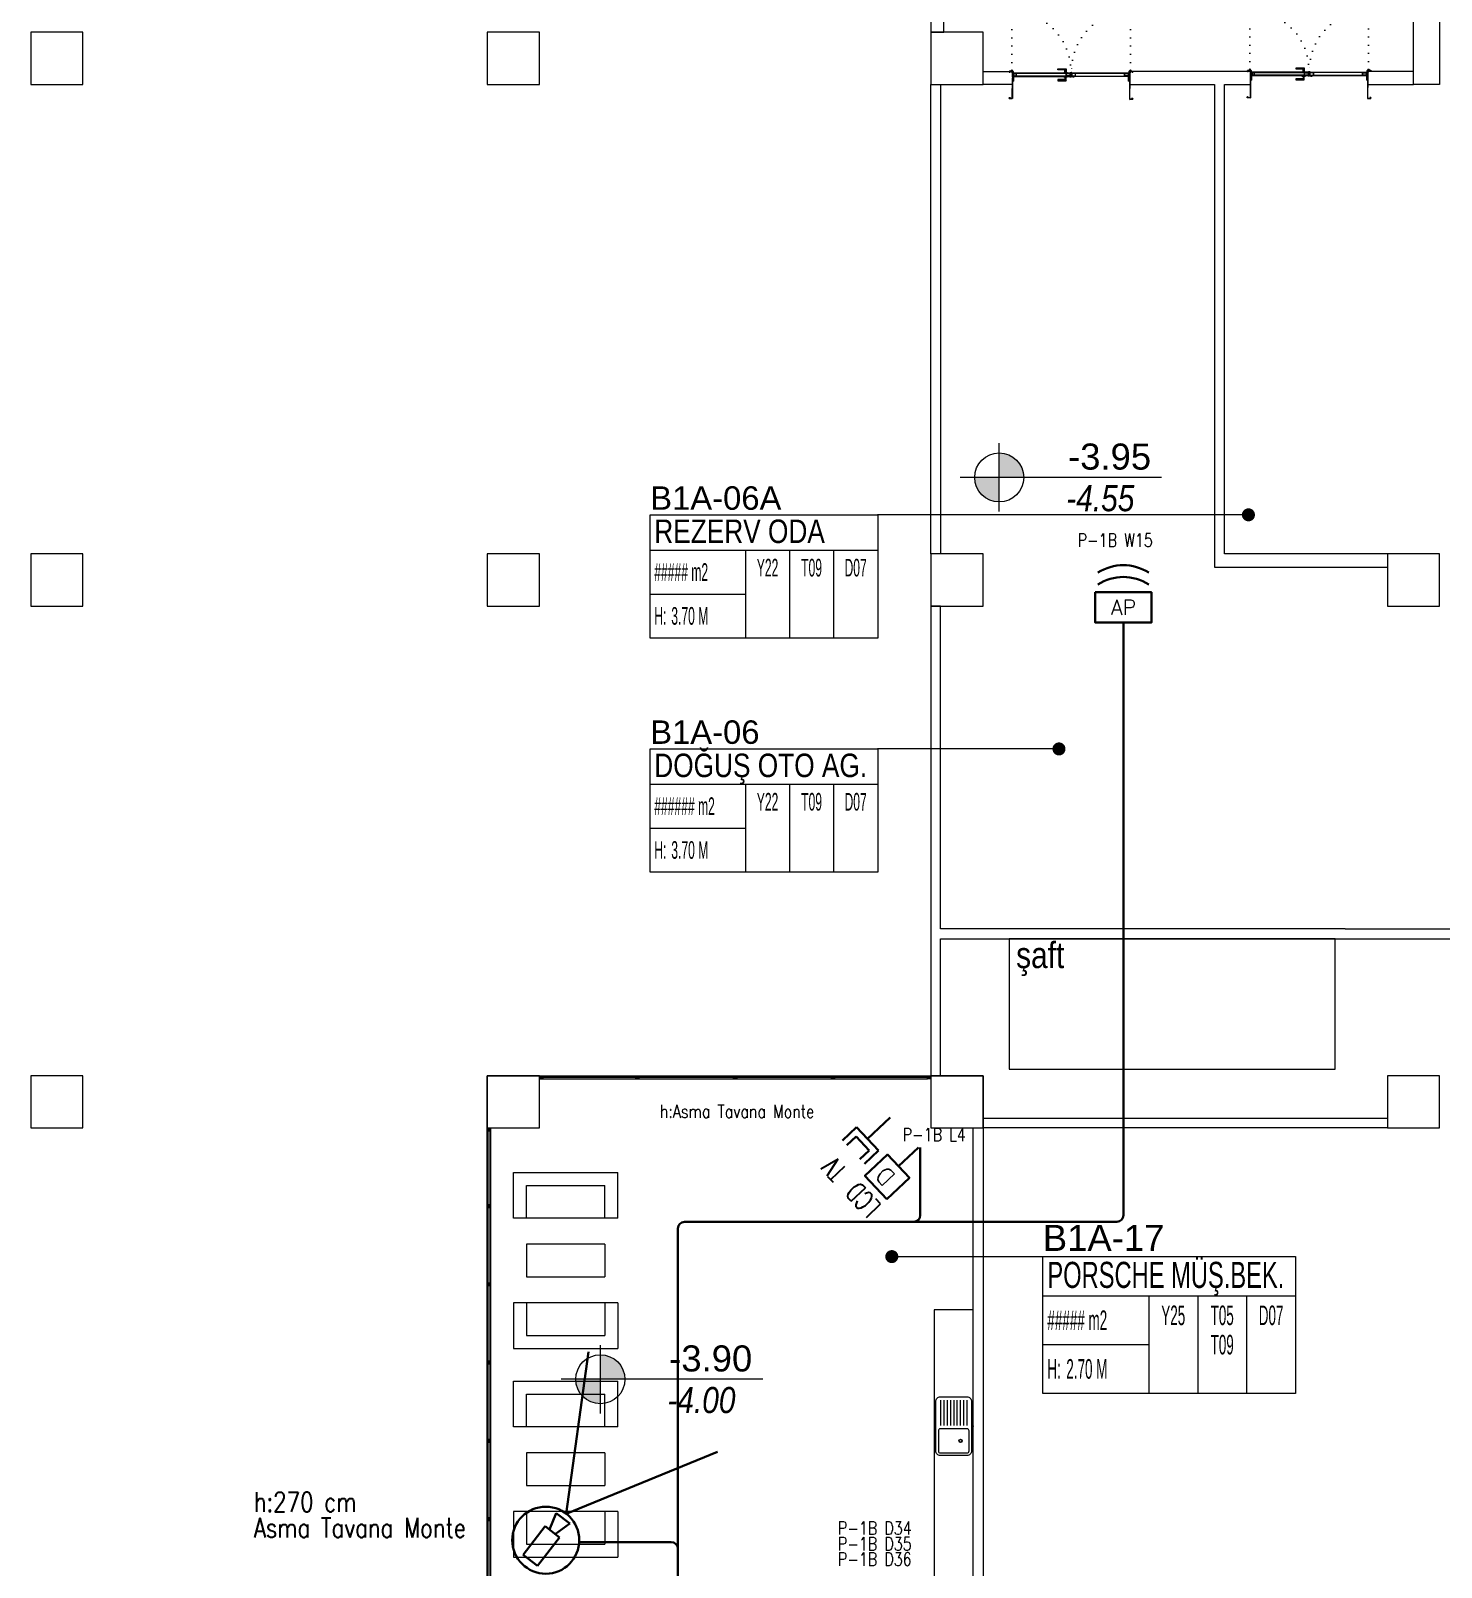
# Model space of a CAD drawing. Header units: metres. Extents: x -13621 to 152406, y -16073 to 22221.
# Drawn here: x 89360 to 91522, y 3326 to 5682 of the extents above; entities that cross this region are included whole.
import ezdxf
from ezdxf.enums import TextEntityAlignment as Align

# ---------------------------------------------------------------- set-up
doc = ezdxf.new("R2010")
doc.units = ezdxf.units.M
doc.header["$LTSCALE"] = 100
doc.header["$MEASUREMENT"] = 0
doc.linetypes.add('DOT2', pattern=[0.125, 0, -0.125])
doc.linetypes.add('HIDDEN', pattern=[0.375, 0.25, -0.125])
doc.layers.get('0').update_dxf_attribs({"color": 9, "lineweight": 9})
for name, color, linetype, lineweight in [('00', 9, 'Continuous', 9), ('01', 9, 'Continuous', 9), ('05', 9, 'Continuous', 9), ('05S', 9, 'Continuous', 9), ('06B', 9, 'Continuous', 9), ('06C', 9, 'Continuous', 9), ('06D', 9, 'Continuous', 9), ('10', 9, 'Continuous', 9), ('15', 9, 'Continuous', 9), ('20', 9, 'DOT2', 9), ('21', 9, 'Continuous', 9), ('21_mahal200', 9, 'Continuous', 9), ('Data  Tavan', 170, 'Continuous', 30), ('E-ACCESS POINT (KABLOSUZ ERİŞİM İÇİN)', 7, 'Continuous', 30), ('E-DAHİLİ DOME KAMERA', 7, 'Continuous', 30), ('E-DAHİLİ KAMERA', 7, 'Continuous', 30), ('E-DATA LCD EKRAN', 7, 'Continuous', 30), ('E-DATA PRİZİ (RJ45)', 7, 'Continuous', 30), ('E-YAZI', 7, 'Continuous', 30)]:
    doc.layers.add(name, color=color, linetype=linetype, lineweight=lineweight)
doc.styles.add('Arial', font='arial.ttf', dxfattribs={"height": 2.5})
doc.styles.add('E-YAZI', font='txttw.shx')
doc.styles.add('MuuM_TEXT-ITALIC', font='ARIALNI.TTF')
doc.styles.add('MuuM_TEXT-STANDART', font='ARIALN.TTF')
doc.dimstyles.new('MuuM_DIM200', dxfattribs={"dimscale": 20, "dimtxt": 2, "dimasz": 1, "dimexe": 1, "dimexo": 1, "dimgap": 1, "dimtad": 1, "dimdec": 1, "dimrnd": 0.5, "dimdsep": 46, "dimtxsty": 'MuuM_TEXT-STANDART', "dimblk": 'ARCHTICK', "dimcen": 0, "dimdle": 0.15, "dimclrd": 256, "dimclre": 256, "dimclrt": 256, "dimadec": 0, "dimazin": 0, "dimtfac": 5, "dimtdec": 1, "dimtix": 1, "dimtmove": 2, "dimatfit": 3, "dimldrblk": 'DOT', "dimfxl": 3, "dimfxlon": 1, "dimtolj": 1, "dimlwd": -1, "dimlwe": -1, "dimarcsym": 0})

# ---------------------------------------------------------------- blocks, each defined once
blk = doc.blocks.new('100_DAHİLİ DOME KAMERA')
at = {"layer": 'E-DAHİLİ DOME KAMERA', "color": 4}
for p, q in [((-1.94, 0.71), (-1.94, -0.69)), ((0.82, 0.71), (-1.94, 0.71)), ((0.82, -0.69), (0.82, 0.71)), ((0.82, 0.29), (2.13, 0.67)), ((2.13, 0.67), (2.13, -0.64)), ((-1.94, -0.69), (0.82, -0.69)), ((0.82, -0.27), (2.13, -0.64))]:
    blk.add_line(p, q, dxfattribs=at)
at = {"layer": 'E-DAHİLİ DOME KAMERA', "color": 4, "linetype": 'Continuous'}
blk.add_circle((0, 0), 2.57, dxfattribs=at)
at = {"layer": 'E-DAHİLİ KAMERA', "color": 4}
for q in [(13.42, 6.26), (13.42, -6.26)]:
    blk.add_line((2.57, 0), q, dxfattribs=at)
blk = doc.blocks.new('E-LCD+TV')
at = {"layer": 'E-DATA PRİZİ (RJ45)', "color": 1}
for p, q in [((38.5, 77.5), (38.5, 48)), ((48.3, 77.5), (48.3, 57.8)), ((77.8, 77.5), (77.8, 57.8)), ((87.6, 77.5), (87.6, 48)), ((38.5, 48), (87.6, 48)), ((48.3, 57.8), (77.8, 57.8)), ((63, 48), (63, 0)), ((0, 0), (0, 42))]:
    blk.add_line(p, q, dxfattribs=at)
blk.add_lwpolyline([(-24.6, 89.6), (24.6, 89.6), (24.6, 42), (-24.6, 42)], close=True, dxfattribs=at)
at = {"layer": 'E-DATA PRİZİ (RJ45)', "color": 1, "style": 'E-YAZI'}
blk.add_text('D', height=25.6, dxfattribs=at).set_placement((-8.8, 54.6))
at = {"layer": 'E-YAZI', "color": 1, "style": 'E-YAZI', "width": 0.7}
for s, p in [('LCD', (-27, 101.6)), ('TV', (49, 101.6))]:
    blk.add_text(s, height=30, dxfattribs=at).set_placement(p)
blk = doc.blocks.new('*U215')
at = {"layer": 'E-ACCESS POINT (KABLOSUZ ERİŞİM İÇİN)', "color": 4}
blk.add_lwpolyline([(-2.39, 3.24), (2.39, 3.24), (2.39, 0.65), (-2.39, 0.65)], close=True, dxfattribs=at)
at = {"layer": 'E-ACCESS POINT (KABLOSUZ ERİŞİM İÇİN)', "color": 3}
for centre in [(0, 1.56), (0, 0.55)]:
    blk.add_arc(centre, 3.99, 57.1828, 122.8172, dxfattribs=at)
at = {"layer": 'E-ACCESS POINT (KABLOSUZ ERİŞİM İÇİN)', "color": 3, "style": 'E-YAZI'}
blk.add_text('AP', height=1.28, dxfattribs=at).set_placement((-1.05, 1.31))
blk = doc.blocks.new('p-kolon_80x80')
blk.add_lwpolyline([(-40, -40), (40, -40), (40, 40), (-40, 40)], close=True)
blk = doc.blocks.new('1.Bod.Ara.Sitatik Elk')
at = {"layer": '01'}
blk.add_lwpolyline([(7520, -3030), (7480, -3030), (7480, -2824), (7520, -2824)], close=True, dxfattribs=at)
for p in [(5400, -2990), (6100, -2990), (6780, -2990), (5400, -3790), (6100, -3790), (6780, -3790), (7480, -3790), (5400, -4590), (6100, -4590), (6780, -4590), (7480, -4590)]:
    blk.add_blockref('p-kolon_80x80', p, dxfattribs=at)
blk = doc.blocks.new('_ArchTick')
at = {"color": 0, "linetype": 'ByBlock', "const_width": 0.15}
blk.add_lwpolyline([(-0.5, -0.5), (0.5, 0.5)], dxfattribs=at)
blk = doc.blocks.new('_Dot')
at = {"color": 0, "linetype": 'ByBlock', "lineweight": -2}
blk.add_line((-0.5, 0), (-1, 0), dxfattribs=at)
at = {"color": 0, "linetype": 'ByBlock', "const_width": 0.5}
blk.add_lwpolyline([(-0.25, 0, 1), (0.25, 0, 1)], format="xyb", close=True, dxfattribs=at)
blk = doc.blocks.new('0_roomno2')
blk.add_lwpolyline([(19.38, -10.5), (0, -10.5), (0, 0), (19.38, 0)], close=True)
for points in [[(0, -3), (19.38, -3)], [(8.12, -3), (8.12, -10.5)], [(11.88, -3), (11.88, -10.5)], [(15.62, -3), (15.62, -10.5)], [(0, -6.75), (8.12, -6.75)]]:
    blk.add_lwpolyline(points)
at = {"style": 'MuuM_TEXT-STANDART', "width": 0.6}
blk.add_text('H:', height=1.5, dxfattribs=at).set_placement((0.35, -8.61), align=Align.MIDDLE_LEFT)
at = {"style": 'Arial'}
blk.add_attdef('ODANO', (0, 1.17), '', height=2, dxfattribs=at)
blk.add_attdef('MEKANADI', text='', height=2, dxfattribs=at).set_placement((0.35, -3), align=Align.BOTTOM_LEFT)
at = {"style": 'MuuM_TEXT-STANDART', "width": 0.6}
for tag, p in [('M2', (0.35, -4.88)), ('TEMIZTAVANYUKSEKLIGI', (1.8, -8.61))]:
    blk.add_attdef(tag, text='', height=1.5, dxfattribs=at).set_placement(p, align=Align.MIDDLE_LEFT)
for tag, p in [('YER01', (10, -4.5)), ('TAVAN01', (13.75, -4.5)), ('DUVAR01', (17.5, -4.5)), ('YER02', (10, -6.75)), ('TAVAN02', (13.75, -6.75)), ('DUVAR02', (17.5, -6.75)), ('YER03', (10, -9)), ('TAVAN03', (13.75, -9)), ('DUVAR03', (17.5, -9))]:
    blk.add_attdef(tag, text='', height=1.5, dxfattribs=at).set_placement(p, align=Align.MIDDLE_CENTER)
blk = doc.blocks.new('0_elevationtarget-p-bk')
h = blk.add_hatch(color=250)
h.paths.add_polyline_path([(1.88, 0, 0.414214), (0, 1.88), (0, 0)])
h.paths.add_polyline_path([(0, 0), (-1.88, 0, 0.414214), (0, -1.88)])
blk.add_line((0, -2.62), (0, 2.62))
blk.add_lwpolyline([(12.45, 0), (-3, 0)])
blk.add_circle((0, 0), 1.88)
at = {"style": 'Arial'}
blk.add_attdef('BITMISKOT', text='', height=2, dxfattribs=at).set_placement((4.5, 0), align=Align.BOTTOM_LEFT)
at = {"style": 'MuuM_TEXT-ITALIC'}
blk.add_attdef('FINISHINGFLOORLEVEL', text='', height=2, dxfattribs=at).set_placement((4.5, -0.59), align=Align.TOP_LEFT)
blk = doc.blocks.new('prf-scr2')
at = {"linetype": 'DOT2', "ltscale": 10}
blk.add_line((0, 0.2), (0, -1.1), dxfattribs=at)
for p, q in [((-0.1, -0.2), (0.1, -0.3)), ((0.1, -0.2), (-0.1, -0.2)), ((0.1, -0.3), (-0.1, -0.3)), ((-0.1, -0.3), (0.1, -0.4)), ((0.1, -0.4), (-0.1, -0.4)), ((0.1, -0.5), (-0.1, -0.4)), ((-0.1, -0.4), (0.1, -0.4)), ((0.1, -0.6), (-0.1, -0.5)), ((-0.1, -0.5), (0.1, -0.5)), ((-0.1, -0.6), (0.1, -0.7)), ((0.1, -0.6), (-0.1, -0.6)), ((-0.1, -0.6), (0.1, -0.6)), ((-0.1, -0.7), (0.1, -0.8)), ((0.1, -0.7), (-0.1, -0.7)), ((-0.1, -0.8), (0.1, -0.8)), ((0.1, -0.8), (-0.1, -0.8)), ((0.1, -0.2), (0, -0.1)), ((0, -0.2), (0.1, -0.2))]:
    blk.add_line(p, q)
blk.add_lwpolyline([(0.2, 0), (-0.2, 0), (-0.2, 0), (-0.1, -0.1), (0.1, -0.1), (0.2, 0), (0.2, 0)], close=True)
for points in [[(0.2, 0), (-0.2, 0)], [(-0.1, -0.1), (-0.1, -0.2), (-0.1, -0.2), (-0.1, -0.2), (-0.1, -0.2), (-0.1, -0.3), (-0.1, -0.3), (-0.1, -0.3), (-0.1, -0.3), (-0.1, -0.4), (-0.1, -0.4), (-0.1, -0.4), (-0.1, -0.4), (-0.1, -0.4), (-0.1, -0.5), (-0.1, -0.5), (-0.1, -0.5), (-0.1, -0.5), (-0.1, -0.5), (-0.1, -0.5), (-0.1, -0.6), (-0.1, -0.6), (-0.1, -0.6), (-0.1, -0.6), (-0.1, -0.6), (-0.1, -0.7), (-0.1, -0.7), (-0.1, -0.7), (-0.1, -0.7), (-0.1, -0.7), (-0.1, -0.8), (-0.1, -0.8), (-0.1, -0.8), (-0.1, -0.8), (0, -0.9), (0, -0.9), (0, -0.9), (0.1, -0.8), (0.1, -0.8), (0.1, -0.7), (0.1, -0.7), (0.1, -0.7), (0.1, -0.7), (0.1, -0.7), (0.1, -0.7), (0.1, -0.6), (0.1, -0.6), (0.1, -0.6), (0.1, -0.6), (0.1, -0.6), (0.1, -0.5), (0.1, -0.5), (0.1, -0.5), (0.1, -0.5), (0.1, -0.4), (0.1, -0.4), (0.1, -0.4), (0.1, -0.4), (0.1, -0.4), (0.1, -0.3), (0.1, -0.3), (0.1, -0.3), (0.1, -0.3), (0.1, -0.3), (0.1, -0.3), (0.1, -0.2), (0.1, -0.2), (0.1, -0.2), (0.1, -0.2), (0.1, -0.2), (0.1, -0.1)]]:
    blk.add_lwpolyline(points)
blk = doc.blocks.new('gr-p-barel kilitli kapı kolu')
at = {"layer": '05S'}
h = blk.add_hatch(color=256, dxfattribs=at)
h.paths.add_polyline_path([(1.3, 0.8), (-1.3, 0.8), (-1.3, 0.7), (1.3, 0.7)])
h.paths.add_polyline_path([(2.75, 0.7), (-2.75, 0.7), (-2.75, 0), (2.75, 0)])
h.paths.add_polyline_path([(-11.7, 4.9), (-11.7, 6.7), (0.9, 6.7), (0.9, 0.8), (-0.9, 0.8), (-0.9, 4.9)])
at = {"flags": 128}
for points in [[(-0.9, 0.8), (-0.9, 4.9), (-11.7, 4.9), (-11.7, 6.7), (0.9, 6.7), (0.9, 0.8)], [(-0.8, 5), (0.8, 6.6)]]:
    blk.add_lwpolyline(points, dxfattribs=at)
blk.add_lwpolyline([(-2.75, 0), (-2.75, 0.7), (2.75, 0.7), (2.75, 0)])
blk.add_lwpolyline([(-1.3, 0.7), (1.3, 0.7), (1.3, 0.8), (-1.3, 0.8)], close=True)
blk = doc.blocks.new('K2_SAC')
at = {"layer": '06C'}
blk.add_lwpolyline([(-71.5, 60.3, 1), (-71.8, 59.6), (-69.9, 58.9), (-69.6, 59.7), (-71.6, 60.4)], format="xyb", dxfattribs=at)
blk.add_arc((-71.6, 60), 0.5, 34.0049, 287.7447, dxfattribs=at)
at = {"layer": '10'}
for points in [[(-161, 84.1, 0.414214), (-160.8, 83.7), (-159.8, 83.3, 0.414214), (-159.5, 83.5), (-157.4, 89.6, 0.414214), (-157.5, 90, 0.414214), (-157.9, 89.8), (-158.2, 88.9), (-159.2, 89.3), (-156.2, 97.8, 0.414214), (-156.4, 98.1), (-160.6, 99.6, 0.414214), (-160.9, 99.4), (-161.2, 98.5, 0.414214), (-161, 98.2), (-160, 97.8), (-159.9, 98), (-161, 98.4, -0.414214), (-161, 98.5), (-160.7, 99.3, -0.414214), (-160.6, 99.4), (-156.5, 97.9, -0.414214), (-156.4, 97.8), (-159.4, 89.1), (-158.1, 88.7), (-157.7, 89.7, -0.414214), (-157.6, 89.8, -0.414214), (-157.5, 89.6), (-159.6, 83.6, -0.414214), (-159.8, 83.5), (-160.7, 83.9, -0.414214), (-160.8, 84), (-160.5, 84.8), (-160.7, 84.9)], [(-156.5, 98.7), (-155.4, 97.7), (-156.3, 94.9), (-156.2, 94.9), (-155.2, 97.7), (-156.3, 98.8, 14.796002)], [(-174.4, 60.3, 0.414214), (-174.4, 60.2), (-170.2, 58.7, 0.414214), (-170.1, 58.8), (-159.7, 88.3), (-159.5, 88.2), (-169.9, 58.7, -0.414214), (-170.3, 58.6), (-174.4, 60, -0.414214), (-174.6, 60.4), (-174.3, 61.2, -0.414214), (-173.9, 61.4), (-172.9, 61.1), (-173, 60.9), (-174, 61.2, 0.414214), (-174.1, 61.2)], [(4, -2.7, -0.414214), (3.9, -2.7), (-0.3, -1.3, -0.414214), (-0.4, -1.2), (10.4, 29.3), (10.2, 29.4), (-0.6, -1.1, 0.414214), (-0.4, -1.5), (3.8, -2.9, 0.414214), (4.2, -2.7), (4.5, -1.9, 0.414214), (4.3, -1.5), (3.2, -1.1), (3.2, -1.3), (4.2, -1.7, -0.414214), (4.3, -1.8)], [(8.7, 25.2, -0.414214), (8.3, 25), (7.4, 25.4, -0.414214), (7.2, 25.7), (9.3, 31.8, -0.414214), (9.7, 32, -0.414214), (9.9, 31.6), (9.6, 30.7), (10.5, 30.4), (13.5, 38.9, -0.414214), (13.9, 39.1), (18, 37.7, -0.414214), (18.2, 37.3), (17.9, 36.4, -0.414214), (17.5, 36.2), (16.5, 36.6), (16.5, 36.8), (17.6, 36.4, 0.414214), (17.7, 36.5), (18, 37.3, 0.414214), (17.9, 37.5), (13.8, 38.9, 0.414214), (13.7, 38.8), (10.6, 30.2), (9.3, 30.6), (9.7, 31.7, 0.414214), (9.6, 31.8, 0.414214), (9.5, 31.7), (7.4, 25.7, 0.414214), (7.5, 25.5), (8.4, 25.2, 0.414214), (8.5, 25.3), (8.8, 26.1), (9, 26.1)], [(14.3, 39.5), (12.8, 39.3), (11.8, 36.6), (11.6, 36.7), (12.6, 39.5), (14.2, 39.7, -14.796002)]]:
    blk.add_lwpolyline(points, format="xyb", close=True, dxfattribs=at)
for points in [[(-74.4, 62.9), (-73.8, 64.8), (-73.2, 64.6), (-72.7, 66.1), (-156.1, 95.1), (-156.6, 93.5), (-156.1, 93.3), (-156.7, 91.4), (-156.4, 91.3), (-155.7, 93.5), (-156.2, 93.7), (-155.9, 94.7), (-73, 66), (-73.4, 65), (-74, 65.2), (-74.7, 63), (-74.4, 62.9)], [(-73.8, 64.8), (-74.4, 62.9), (-74.1, 62.8), (-74.5, 61.8), (-157.3, 90.5), (-157, 91.5), (-156.7, 91.4), (-156.1, 93.3), (-156.3, 93.4), (-156.9, 91.8), (-157.2, 91.9), (-157.7, 90.3), (-74.3, 61.4), (-73.8, 63), (-74, 63.1), (-73.5, 64.7)], [(-72.2, 64.2), (-72.8, 62.3), (-73.1, 62.4), (-73.4, 61.4), (9.9, 32.5), (10.2, 33.5), (9.9, 33.6), (10.6, 35.5), (10.9, 35.4), (10.3, 33.8), (10.6, 33.7), (10.1, 32.2), (-73.8, 61.3), (-73.3, 62.8), (-73, 62.7), (-72.4, 64.3)], [(-72.8, 62.3), (-72.2, 64.2), (-72.7, 64.4), (-72.2, 66), (11.7, 36.9), (11.2, 35.3), (10.6, 35.5), (9.9, 33.6), (9.7, 33.7), (10.4, 35.9), (11, 35.7), (11.3, 36.7), (-72, 65.6), (-72.3, 64.6), (-71.8, 64.4), (-72.5, 62.2), (-72.8, 62.3)]]:
    blk.add_lwpolyline(points, dxfattribs=at)
for points in [[(-156.7, 90.5), (-152.9, 89.2), (-151.6, 93), (-155.4, 94.3)], [(-156.3, 90.7), (-153.1, 89.6), (-152, 92.8), (-155.2, 93.9)], [(-75, 62.2), (-80.7, 64.1), (-79.3, 67.9), (-73.7, 66)], [(-75.2, 62.6), (-80.3, 64.3), (-79.2, 67.5), (-74.1, 65.8)], [(-75.2, 61), (-73.4, 60.4), (-73.2, 60.9), (-75.6, 61.7), (-75.6, 61.7), (-75.7, 61.2)], [(-71.3, 66.4), (-73.1, 67), (-73.3, 66.5), (-71.5, 65.9), (-70.9, 65.7), (-70.7, 66.2)], [(-72.8, 61.4), (-67.1, 59.5), (-65.8, 63.2), (-71.5, 65.2)], [(-72.4, 61.6), (-67.3, 59.8), (-66.2, 63.1), (-71.3, 64.8)], [(9.4, 32.9), (3.7, 34.9), (5, 38.7), (10.7, 36.7)], [(9.2, 33.3), (4.1, 35.1), (5.2, 38.3), (10.3, 36.5)]]:
    blk.add_lwpolyline(points, close=True, dxfattribs=at)
for centre in [(-156.9, 99.4), (15, 39.8)]:
    blk.add_circle(centre, 0.55, dxfattribs=at)
at = {"layer": '20'}
for p, q in [((-156.9, 99.4), (-127.2, 184.9)), ((15, 39.8), (44.6, 125.3))]:
    blk.add_line(p, q, dxfattribs=at)
at = {"layer": '20', "linetype": 'HIDDEN'}
for points in [[(-156.6, 98), (-157, 96.8), (-158.4, 97.2), (-158, 98.5)], [(-156.5, 98.7), (-157.1, 97), (-158.1, 97.4), (-157.6, 99.1)], [(13.9, 38.9), (13.5, 37.6), (14.9, 37.2), (15.3, 38.4)], [(14.3, 39.5), (13.7, 37.8), (14.8, 37.4), (15.3, 39.1)]]:
    blk.add_lwpolyline(points, dxfattribs=at)
at = {"layer": '20'}
for centre, start, end in [((-156.9, 99.4), 338.4691, 70.8748), ((15, 39.8), 70.8748, 163.2805)]:
    blk.add_arc(centre, 90.5, start, end, dxfattribs=at)
at = {"layer": '06B', "rotation": 340.8747897857572}
blk.add_blockref('gr-p-barel kilitli kapı kolu', (-80.2, 68.8), dxfattribs=at)
at = {"layer": '06B', "xscale": -1, "rotation": 160.8747897857572}
blk.add_blockref('gr-p-barel kilitli kapı kolu', (-81.9, 64), dxfattribs=at)
at = {"layer": '10', "rotation": 70.87478978575723}
for p in [(-156.6, 92.6), (-72.7, 63.5)]:
    blk.add_blockref('prf-scr2', p, dxfattribs=at)
at = {"layer": '10', "xscale": -1, "rotation": 250.8747897857573}
for p in [(-73.8, 63.9), (10.6, 34.6)]:
    blk.add_blockref('prf-scr2', p, dxfattribs=at)
blk = doc.blocks.new('p-tef_porsche')
at = {"linetype": 'Continuous', "lineweight": 13}
for p, q in [((-160, -80), (-160, 80)), ((-90, 80), (-160, 80)), ((-90, 80), (-90, -80)), ((40, 80), (40, -80)), ((40, 80), (110, 80)), ((110, -80), (110, 80)), ((-140, -60), (-140, 60)), ((-90, 60), (-140, 60)), ((-50, -60), (-50, 60)), ((0, 60), (-50, 60)), ((0, 60), (0, -60)), ((40, 60), (90, 60)), ((90, -60), (90, 60)), ((-90, -60), (-140, -60)), ((0, -60), (-50, -60)), ((40, -60), (90, -60)), ((-90, -80), (-160, -80)), ((40, -80), (110, -80))]:
    blk.add_line(p, q, dxfattribs=at)
blk = doc.blocks.new('m-mu-evye01-p')
for points in [[(-45, 9.5), (-45, 50.5, -0.414214), (-38, 57.5), (38, 57.5, -0.414214), (45, 50.5), (45, 9.5, -0.414214), (38, 2.5), (-38, 2.5, -0.414214)], [(-4, 9.5), (-4, 50.5, 0.414214), (-7, 53.5), (-38, 53.5, 0.414214), (-41, 50.5), (-41, 9.5, 0.414214), (-38, 6.5), (-7, 6.5, 0.414214)]]:
    blk.add_lwpolyline(points, format="xyb", close=True)
for points in [[(40, 50), (1, 50)], [(40, 45), (1, 45)], [(40, 40), (1, 40)], [(40, 35), (1, 35)], [(40, 30), (1, 30)], [(40, 25), (1, 25)], [(40, 20), (1, 20)], [(40, 15), (1, 15)], [(40, 10), (1, 10)]]:
    blk.add_lwpolyline(points)
for radius in [2.5, 2]:
    blk.add_circle((-22.5, 19.5), radius)
blk.add_point((0, 0))
blk = doc.blocks.new('prf-10x10')
blk.add_lwpolyline([(-5, -5), (5, -5), (5, 5), (-5, 5)], close=True)
at = {"color": 255}
blk.add_solid([(-5, -5), (5, -5), (-5, 5), (5, 5)], dxfattribs=at)
at = {"layer": '10'}
blk.add_point((0, 0), dxfattribs=at)
blk = doc.blocks.new('p-dog-ser-720')
at = {"layer": '06D'}
for points in [[(0, 0), (0, 715)], [(5, 0), (5, 715)]]:
    blk.add_lwpolyline(points, dxfattribs=at)
at = {"layer": '15'}
blk.add_lwpolyline([(2.5, 0), (2.5, 715)], dxfattribs=at)
at = {"layer": '10', "xscale": 0.5, "yscale": 0.5, "rotation": 180}
for p in [(2.5, 717.5), (2.5, 600), (2.5, 480), (2.5, 360), (2.5, 240), (2.5, 120), (2.5, 2.5)]:
    blk.add_blockref('prf-10x10', p, dxfattribs=at)
blk = doc.blocks.new('1.Bod.Ara.Mimari Elk')
blk.add_lwpolyline([(6775, -2950), (6740, -2950)])
at = {"layer": '00'}
for points in [[(6740, -2590), (6740, -2950), (6760, -2950), (6760, -2590), (6740, -2590)], [(7440, -3750), (7190, -3750), (7190, -3030), (7230, -3030), (7230, -3010), (7045, -3010), (7045, -3030), (7175, -3030), (7175, -3770), (7440, -3770)], [(7375, -4325), (6755, -4325), (6755, -3830), (6740, -3830), (6740, -4550), (6755, -4550), (6755, -4340), (6845, -4340), (6845, -4340), (7375, -4340), (7375, -4340)], [(7375, -4325), (7590, -4325)], [(7375, -4340), (7590, -4340)]]:
    blk.add_lwpolyline(points, dxfattribs=at)
for points in [[(6820, -3010), (6865, -3010), (6865, -3030), (6820, -3030)], [(7410, -3030), (7480, -3030), (7480, -3010), (7410, -3010)], [(6740, -3750), (6740, -3030), (6755, -3030), (6755, -3750)], [(7440, -4630), (6820, -4630), (6820, -4615), (7440, -4615)], [(6820, -5350), (6805, -5350), (6805, -4630), (6820, -4630)]]:
    blk.add_lwpolyline(points, close=True, dxfattribs=at)
at = {"layer": '05', "linetype": 'Continuous'}
blk.add_lwpolyline([(6805, -4908.89), (6745, -4908.89), (6745, -5350), (6805, -5350)], close=True, dxfattribs=at)
at = {"layer": '06D'}
for points in [[(6860, -4540), (7360, -4540), (7360, -4340), (6860, -4340)], [(6820, -5350), (6060, -5350), (6060, -4550), (6820, -4550)]]:
    blk.add_lwpolyline(points, close=True, dxfattribs=at)
for points in [[(6140, -4550), (6735, -4550)], [(6140, -4555), (6735, -4555)]]:
    blk.add_lwpolyline(points, dxfattribs=at)
at = {"layer": '15'}
blk.add_lwpolyline([(6140, -4552.5), (6735, -4552.5)], dxfattribs=at)
at = {"xscale": -1, "rotation": 180}
blk.add_blockref('p-dog-ser-720', (6060, -4630), dxfattribs=at)
at = {"layer": '05', "lineweight": 15, "xscale": -1, "rotation": 270}
for p in [(6180, -4808.27), (6180, -5128.27)]:
    blk.add_blockref('p-tef_porsche', p, dxfattribs=at)
at = {"layer": '05', "linetype": 'Continuous', "rotation": 90.00000000000001}
blk.add_blockref('m-mu-evye01-p', (6805, -5087.5), dxfattribs=at)
at = {"layer": '10', "rotation": 19.12521021339945}
for p in [(7044.82, -3051.28), (7409.82, -3049.98)]:
    blk.add_blockref('K2_SAC', p, dxfattribs=at)
at = {"layer": '10', "xscale": -0.5, "yscale": 0.5, "rotation": 90}
for p in [(6142.5, -4552.5), (6290, -4552.5), (6440, -4552.5), (6590, -4552.5), (6737.5, -4552.5)]:
    blk.add_blockref('prf-10x10', p, dxfattribs=at)
at = {"layer": '21', "xscale": 20, "yscale": 20, "zscale": 20}
for p, values in [((6844.81, -3632.61), {'BITMISKOT': ' -3.95', 'FINISHINGFLOORLEVEL': ' -4.55'}), ((6233.26, -5015.58), {'BITMISKOT': ' -3.90', 'FINISHINGFLOORLEVEL': ' -4.00'})]:
    blk.add_blockref('0_elevationtarget-p-bk', p, dxfattribs=at).add_auto_attribs(values)
at = {"layer": '21_mahal200'}
ref = blk.add_blockref('0_roomno2', (6309.64, -3689.98), dxfattribs=dict(at, xscale=18, yscale=18, zscale=18))
ref.add_attrib('ODANO', 'B1A-06A', (6309.64, -3682.2), dxfattribs={"layer": '0', "height": 36, "style": 'Arial'})
ref.add_attrib('MEKANADI', 'REZERV ODA', dxfattribs={"layer": '0', "height": 36, "style": 'Arial', "width": 0.8}).set_placement((6315.94, -3743.98), align=Align.BOTTOM_LEFT)
ref.add_attrib('M2', '##### m2', dxfattribs={"layer": '0', "height": 27, "style": 'MuuM_TEXT-STANDART', "width": 0.6}).set_placement((6315.94, -3777.73), align=Align.MIDDLE_LEFT)
ref.add_attrib('TEMIZTAVANYUKSEKLIGI', '3.70 M', dxfattribs={"layer": '0', "height": 27, "style": 'MuuM_TEXT-STANDART', "width": 0.6}).set_placement((6342.04, -3844.92), align=Align.MIDDLE_LEFT)
ref.add_attrib('YER01', 'Y22', dxfattribs={"layer": '0', "height": 27, "style": 'MuuM_TEXT-STANDART', "width": 0.6}).set_placement((6489.64, -3770.98), align=Align.MIDDLE_CENTER)
ref.add_attrib('TAVAN01', 'T09', dxfattribs={"layer": '0', "height": 27, "style": 'MuuM_TEXT-STANDART', "width": 0.6}).set_placement((6557.14, -3770.98), align=Align.MIDDLE_CENTER)
ref.add_attrib('DUVAR01', 'D07', dxfattribs={"layer": '0', "height": 27, "style": 'MuuM_TEXT-STANDART', "width": 0.6}).set_placement((6624.64, -3770.98), align=Align.MIDDLE_CENTER)
ref = blk.add_blockref('0_roomno2', (6309.64, -4048.93), dxfattribs=dict(at, xscale=18, yscale=18, zscale=18))
ref.add_attrib('ODANO', 'B1A-06', (6309.64, -4041.15), dxfattribs={"layer": '0', "height": 36, "style": 'Arial'})
ref.add_attrib('MEKANADI', 'DOĞUŞ OTO AG.', dxfattribs={"layer": '0', "height": 36, "style": 'Arial', "width": 0.8}).set_placement((6315.94, -4102.93), align=Align.BOTTOM_LEFT)
ref.add_attrib('M2', '###### m2', dxfattribs={"layer": '0', "height": 27, "style": 'MuuM_TEXT-STANDART', "width": 0.6}).set_placement((6315.94, -4136.68), align=Align.MIDDLE_LEFT)
ref.add_attrib('TEMIZTAVANYUKSEKLIGI', '3.70 M', dxfattribs={"layer": '0', "height": 27, "style": 'MuuM_TEXT-STANDART', "width": 0.6}).set_placement((6342.04, -4203.88), align=Align.MIDDLE_LEFT)
ref.add_attrib('YER01', 'Y22', dxfattribs={"layer": '0', "height": 27, "style": 'MuuM_TEXT-STANDART', "width": 0.6}).set_placement((6489.64, -4129.93), align=Align.MIDDLE_CENTER)
ref.add_attrib('TAVAN01', 'T09', dxfattribs={"layer": '0', "height": 27, "style": 'MuuM_TEXT-STANDART', "width": 0.6}).set_placement((6557.14, -4129.93), align=Align.MIDDLE_CENTER)
ref.add_attrib('DUVAR01', 'D07', dxfattribs={"layer": '0', "height": 27, "style": 'MuuM_TEXT-STANDART', "width": 0.6}).set_placement((6624.64, -4129.93), align=Align.MIDDLE_CENTER)
ref = blk.add_blockref('0_roomno2', (6911.63, -4827.45), dxfattribs=dict(at, xscale=20, yscale=20, zscale=20))
ref.add_attrib('ODANO', 'B1A-17', (6911.63, -4818.8), dxfattribs={"layer": '0', "height": 40, "style": 'Arial'})
ref.add_attrib('MEKANADI', 'PORSCHE MÜŞ.BEK.', dxfattribs={"layer": '0', "height": 40, "style": 'Arial', "width": 0.65}).set_placement((6918.63, -4887.45), align=Align.BOTTOM_LEFT)
ref.add_attrib('M2', '##### m2', dxfattribs={"layer": '0', "height": 30, "style": 'MuuM_TEXT-STANDART', "width": 0.6}).set_placement((6918.63, -4924.95), align=Align.MIDDLE_LEFT)
ref.add_attrib('TEMIZTAVANYUKSEKLIGI', '2.70 M', dxfattribs={"layer": '0', "height": 30, "style": 'MuuM_TEXT-STANDART', "width": 0.6}).set_placement((6947.63, -4999.61), align=Align.MIDDLE_LEFT)
ref.add_attrib('YER01', 'Y25', dxfattribs={"layer": '0', "height": 30, "style": 'MuuM_TEXT-STANDART', "width": 0.6}).set_placement((7111.63, -4917.45), align=Align.MIDDLE_CENTER)
ref.add_attrib('TAVAN01', 'T05', dxfattribs={"layer": '0', "height": 30, "style": 'MuuM_TEXT-STANDART', "width": 0.6}).set_placement((7186.63, -4917.45), align=Align.MIDDLE_CENTER)
ref.add_attrib('DUVAR01', 'D07', dxfattribs={"layer": '0', "height": 30, "style": 'MuuM_TEXT-STANDART', "width": 0.6}).set_placement((7261.63, -4917.45), align=Align.MIDDLE_CENTER)
ref.add_attrib('TAVAN02', 'T09', dxfattribs={"layer": '0', "height": 30, "style": 'MuuM_TEXT-STANDART', "width": 0.6}).set_placement((7186.63, -4962.45), align=Align.MIDDLE_CENTER)
at = {"layer": '21', "style": 'MuuM_TEXT-STANDART'}
blk.add_text('şaft ', height=40, dxfattribs=at).set_placement((6870.74, -4384.98))
at = {"layer": '21_mahal200'}
for points in [[(7226.88, -3689.98), (6658.39, -3689.98)], [(6936.41, -4048.93), (6658.39, -4048.93)], [(6680.12, -4827.45), (6937.53, -4827.45)]]:
    blk.add_leader(points, dimstyle='MuuM_DIM200', override={"dimasz": 1, "dimfxl": 10}, dxfattribs=at)

msp = doc.modelspace()

# ---------------------------------------------------------------- linework, layer by layer
at = {"layer": 'Data  Tavan'}
for p, q in [((91035.1, 4774.7), (91035.1, 3865.9)), ((90723.8, 3970.1), (90723.8, 3865.9)), ((90352.1, 2540.5), (90352.1, 3845.9)), ((91025.1, 3855.9), (90362.1, 3855.9)), ((90200.7, 3364.7), (90342.1, 3364.7))]:
    msp.add_line(p, q, dxfattribs=at)
for centre, start, end in [((90713.8, 3865.9), 270, 0), ((91025.1, 3865.9), 270, 0), ((90362.1, 3845.9), 90, 180), ((90342.1, 3354.7), 0, 90)]:
    msp.add_arc(centre, 10, start, end, dxfattribs=at)

# ---------------------------------------------------------------- block references
for name in ['1.Bod.Ara.Mimari Elk', '1.Bod.Ara.Sitatik Elk']:
    msp.add_blockref(name, (84000, 8630))
at = {"layer": 'E-ACCESS POINT (KABLOSUZ ERİŞİM İÇİN)', "xscale": 18, "yscale": 18, "zscale": 18}
msp.add_blockref('*U215', (91035.1, 4763), dxfattribs=at)
at = {"layer": 'E-DAHİLİ DOME KAMERA', "xscale": -20, "yscale": 20, "zscale": 20, "rotation": 232.231078198259}
msp.add_blockref('100_DAHİLİ DOME KAMERA', (90149.6, 3367.7), dxfattribs=at)
at = {"layer": 'E-DATA LCD EKRAN', "color": 1, "rotation": 133.3775554738343}
msp.add_blockref('E-LCD+TV', (90720.8, 3970.1), dxfattribs=at)

# ---------------------------------------------------------------- texts
at = {"layer": 'E-YAZI', "color": 6, "style": 'E-YAZI', "width": 0.8}
for s, p in [('P-1B W15', (90965, 4891.2)), ('P-1B L4', (90696.8, 3979.6)), ('P-1B D34', (90597.4, 3376.2)), ('P-1B D35', (90597.4, 3352.1)), ('P-1B D36', (90597.4, 3328.6))]:
    msp.add_text(s, height=20, dxfattribs=at).set_placement(p)
at = {"layer": 'E-YAZI', "color": 3, "style": 'E-YAZI', "width": 0.8}
msp.add_text('h:Asma Tavana Monte', height=20, dxfattribs=at).set_placement((90324.5, 4015.3))
at = {"layer": 'E-YAZI', "color": 30, "style": 'E-YAZI', "width": 0.8}
for s, p in [('h:270 cm', (89701.9, 3411.4)), ('Asma Tavana Monte', (89701.9, 3371.8))]:
    msp.add_text(s, height=30, dxfattribs=at).set_placement(p)

doc.saveas('drawing.dxf')
